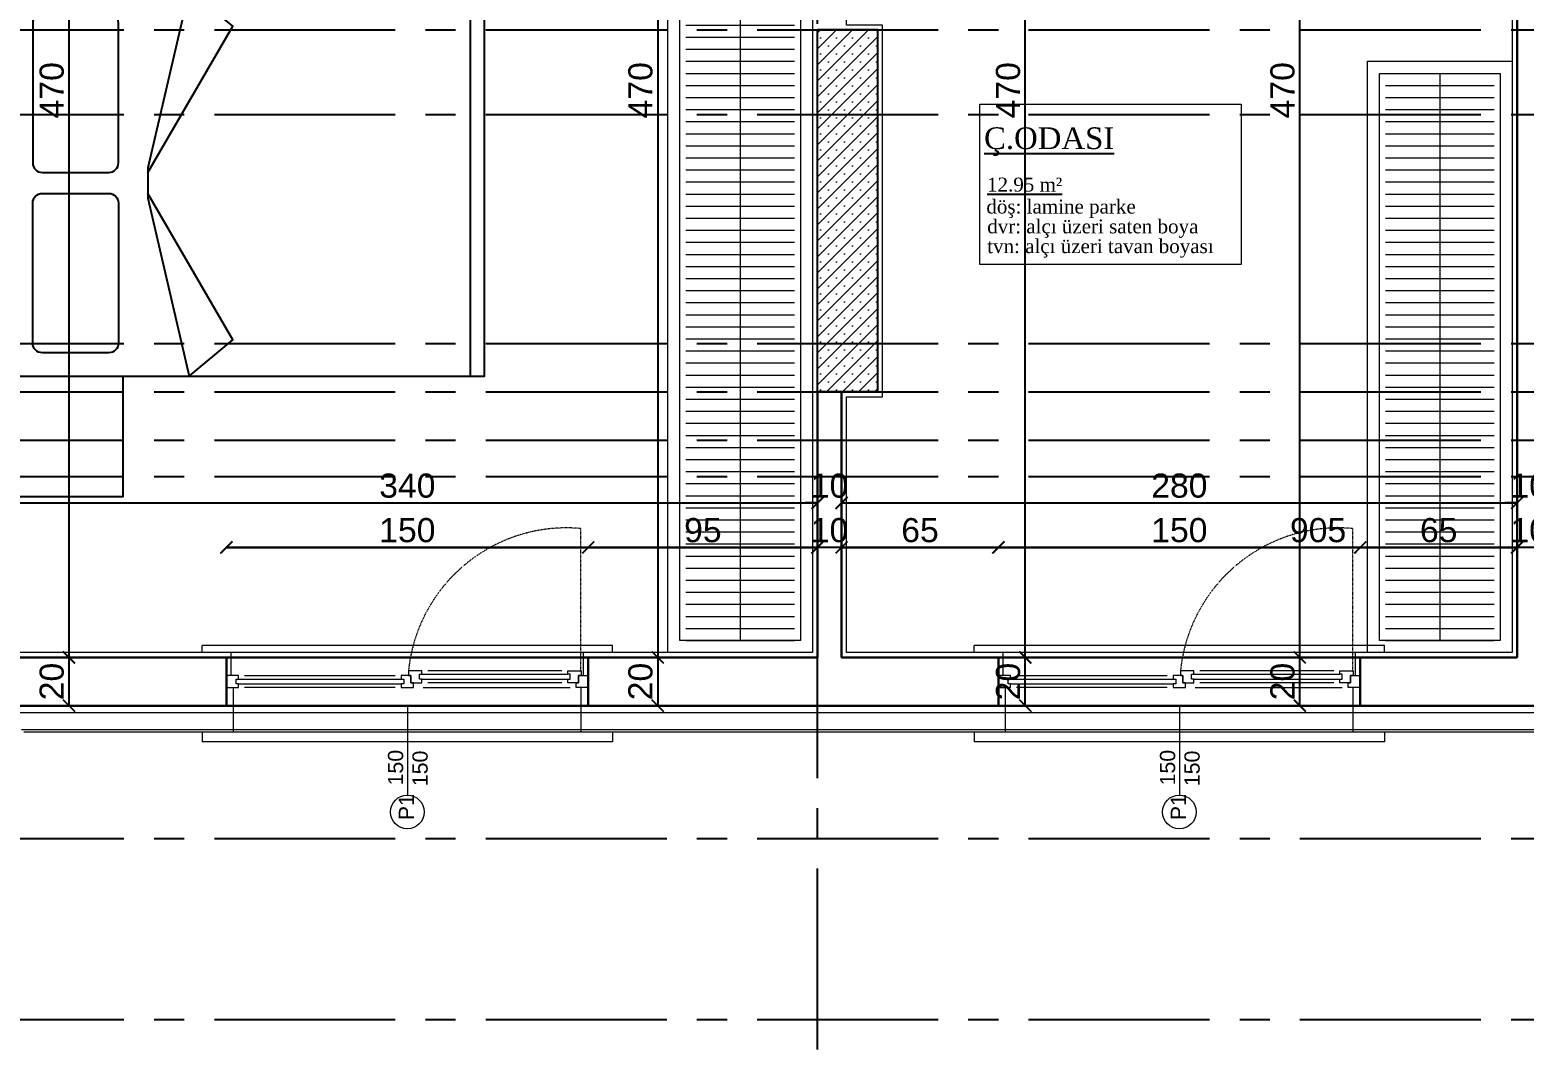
# Model space of a CAD drawing. Header units: millimetres. Extents: x 2778 to 13672, y 1832 to 5175.
# Drawn here: x 10130 to 10749, y 2479 to 2900 of the extents above; entities that cross this region are included whole.
import ezdxf

# ---------------------------------------------------------------- set-up
doc = ezdxf.new("R2010")
doc.units = ezdxf.units.MM
for name, pattern in [('CENTER2', [112.5, 75, -12.5, 12.5, -12.5]), ('DASHDOT2', [12.7, 6.35, -3.175, 0, -3.175]), ('DOTX2', [0.5, 0, -0.5])]:
    doc.linetypes.add(name, pattern=pattern)
for name, color, linetype in [('7-DCR-FRN', 8, 'Continuous'), ('İÇÖLÇÜ', 7, 'Continuous'), ('Panel', 7, 'Continuous'), ('Yazi', 7, 'Continuous')]:
    doc.layers.add(name, color=color, linetype=linetype)
for name, color, linetype, lineweight in [('aks', 251, 'DASHDOT2', 35), ('duvar', 232, 'Continuous', 30), ('görünüş', 201, 'Continuous', 18), ('ince', 37, 'Continuous', 0), ('iz', 1, 'DOTX2', 20), ('pencere', 4, 'Continuous', 18), ('sıva dış', 30, 'Continuous', 9), ('sıva iç', 21, 'Continuous', 0), ('yalıtım', 107, 'Continuous', 0), ('yazı', 11, 'Continuous', 20), ('ÖLÇÜ İÇ', 7, 'Continuous', 9)]:
    doc.layers.add(name, color=color, linetype=linetype, lineweight=lineweight)
doc.styles.get("Standard").update_dxf_attribs({"font": 'arial.ttf'})
doc.styles.add('Times roman', font='times.ttf')
doc.dimstyles.new('zulay iç ölçü', dxfattribs={"dimtxt": 10, "dimasz": 5, "dimexe": 0.18, "dimexo": 0, "dimgap": 2, "dimtad": 3, "dimdec": 0, "dimzin": 0, "dimdsep": 46, "dimtxsty": 'Standard', "dimblk": 'ARCHTICK', "dimcen": 0.09, "dimse1": 1, "dimse2": 1, "dimadec": 0, "dimazin": 0, "dimtfac": 1, "dimtdec": 0, "dimtix": 1, "dimtofl": 0, "dimtmove": 0, "dimatfit": 3, "dimldrblk": 'ARCHTICK', "dimfxl": 1, "dimtolj": 1, "dimtzin": 0, "dimarcsym": 0})

# ---------------------------------------------------------------- blocks, each defined once
blk = doc.blocks.new('IDE242Entity388')
at = {"layer": 'Panel', "linetype": 'Continuous', "lineweight": 5}
h = blk.add_hatch(dxfattribs=at)
h.set_pattern_fill('SACNCR', color=163, scale=50, style=0)
h.set_pattern_definition([(45, (0, 0), (-3.314563, 3.314563), []), (45, (3.3146, 0), (-3.314563, 3.314563), [0, -4.6875])])
h.paths.add_polyline_path([(1800, 260), (1800, 410), (1825, 410), (1825, 260)])
blk = doc.blocks.new('IDE242Entity389')
at = {"layer": 'Panel', "color": 164, "linetype": 'Continuous', "lineweight": -3}
blk.add_lwpolyline([(1825, 260), (1800, 260)], dxfattribs=at)
blk = doc.blocks.new('IDE242Entity390')
at = {"layer": 'Panel', "color": 164, "linetype": 'Continuous', "lineweight": -3}
blk.add_lwpolyline([(1825, 260), (1825, 410)], dxfattribs=at)
blk = doc.blocks.new('IDE242Entity391')
at = {"layer": 'Panel', "color": 164, "linetype": 'Continuous', "lineweight": -3}
blk.add_lwpolyline([(1825, 410), (1800, 410)], dxfattribs=at)
blk = doc.blocks.new('IDE242Entity392')
at = {"layer": 'Panel', "color": 164, "linetype": 'Continuous', "lineweight": -3}
blk.add_lwpolyline([(1800, 260), (1800, 410)], dxfattribs=at)
blk = doc.blocks.new('G')
at = {"layer": 'duvar'}
for p, q in [((1059585.28, -406613.31), (1059605.28, -406613.31)), ((1059585.28, -406763.31), (1059605.28, -406763.31))]:
    blk.add_line(p, q, dxfattribs=at)
at = {"layer": 'görünüş'}
for p, q in [((1059574.08, -406603.31), (1059570.28, -406603.31)), ((1059570.28, -406773.31), (1059570.28, -406603.31)), ((1059607.28, -406603.31), (1059610.28, -406603.31)), ((1059610.28, -406773.31), (1059610.28, -406603.31)), ((1059574.08, -406773.31), (1059570.28, -406773.31)), ((1059607.28, -406773.31), (1059610.28, -406773.31))]:
    blk.add_line(p, q, dxfattribs=at)
at = {"layer": 'ince'}
for p, q in [((1059592.78, -406683.31), (1059592.78, -406620.81)), ((1059597.78, -406620.81), (1059597.78, -406683.31)), ((1059592.78, -406694.81), (1059592.78, -406755.81)), ((1059594.78, -406752.31), (1059594.78, -406696.8)), ((1059599.78, -406752.31), (1059599.78, -406696.8))]:
    blk.add_line(p, q, dxfattribs=at)
for points in [[(1059594.28, -406618.31), (1059594.28, -406685.81)], [(1059596.28, -406618.31), (1059596.28, -406685.81)], [(1059596.28, -406694.3), (1059596.28, -406754.81)], [(1059598.28, -406694.3), (1059598.28, -406754.81)]]:
    blk.add_lwpolyline(points, dxfattribs=at)
at = {"layer": 'iz', "ltscale": 0.1}
for p, q in [((1059585.28, -406763.31), (1059585.28, -406613.31)), ((1059605.28, -406613.31), (1059605.28, -406763.31)), ((1059599.81, -406760.28), (1059658.67, -406760.28))]:
    blk.add_line(p, q, dxfattribs=at)
blk.add_arc((1059593.1, -406754.3), 65.84, 354.78958, 84.17695, dxfattribs=at)
at = {"layer": 'pencere'}
for points in [[(1059592.78, -406613.31), (1059592.78, -406618.31), (1059592.78, -406618.31), (1059594.28, -406618.31), (1059594.28, -406617.31), (1059596.28, -406617.31), (1059596.28, -406618.31), (1059597.78, -406618.31), (1059597.78, -406618.31), (1059597.78, -406613.31)], [(1059596.28, -406685.81), (1059596.28, -406686.81), (1059594.28, -406686.81), (1059594.28, -406685.81), (1059592.78, -406685.81), (1059592.78, -406690.81), (1059594.78, -406690.81), (1059594.78, -406689.81), (1059597.78, -406689.81), (1059597.78, -406685.81), (1059596.28, -406685.81)], [(1059592.78, -406763.31), (1059592.78, -406758.31), (1059594.78, -406758.31), (1059594.78, -406759.31), (1059597.78, -406759.31), (1059597.78, -406763.31)]]:
    blk.add_lwpolyline(points, dxfattribs=at)
for points in [[(1059597.78, -406688.81), (1059597.78, -406689.81), (1059594.78, -406689.81), (1059594.78, -406694.3), (1059596.28, -406694.3), (1059596.28, -406693.3), (1059598.28, -406693.3), (1059598.28, -406694.3), (1059599.78, -406694.3), (1059599.78, -406688.81)], [(1059597.78, -406760.31), (1059597.78, -406759.31), (1059594.78, -406759.31), (1059594.78, -406754.81), (1059596.28, -406754.81), (1059596.28, -406755.81), (1059598.28, -406755.81), (1059598.28, -406754.81), (1059599.78, -406754.81), (1059599.78, -406760.31)]]:
    blk.add_lwpolyline(points, close=True, dxfattribs=at)
at = {"layer": 'sıva dış'}
for p, q in [((1059574.28, -406616.31), (1059592.78, -406616.31)), ((1059574.28, -406760.31), (1059592.78, -406760.31))]:
    blk.add_line(p, q, dxfattribs=at)
at = {"layer": 'sıva iç'}
for p, q in [((1059597.78, -406615.31), (1059607.28, -406615.31)), ((1059597.78, -406761.31), (1059607.28, -406761.31))]:
    blk.add_line(p, q, dxfattribs=at)
at = {"layer": 'yazı'}
blk.add_line((1059585.28, -406688.31), (1059548.23, -406688.31), dxfattribs=at)
blk.add_circle((1059541.23, -406688.31), 7, dxfattribs=at)
for s, p in [('150', (1059552.23, -406686.57)), ('P1', (1059537.82, -406691.08)), ('150', (1059551.91, -406696.73))]:
    blk.add_text(s, height=6.328, dxfattribs=at).set_placement(p)
blk = doc.blocks.new('*U316')
at = {"layer": '7-DCR-FRN', "lineweight": 9}
blk.add_line((240, 30), (5, 30), dxfattribs=at)
for points in [[(245, 60), (245, 0), (0, 0), (0, 60)], [(240, 55), (240, 5), (5, 5), (5, 55)]]:
    blk.add_lwpolyline(points, close=True, dxfattribs=at)
for points in [[(5, 52.5), (5, 7.5)], [(5, 52.5), (5, 7.5)], [(5, 52.5), (5, 7.5)], [(10, 52.5), (10, 7.5)], [(10, 52.5), (10, 7.5)], [(15, 52.5), (15, 7.5)], [(15, 52.5), (15, 7.5)], [(20, 52.5), (20, 7.5)], [(20, 52.5), (20, 7.5)], [(25, 52.5), (25, 7.5)], [(25, 52.5), (25, 7.5)], [(30, 52.5), (30, 7.5)], [(30, 52.5), (30, 7.5)], [(35, 52.5), (35, 7.5)], [(35, 52.5), (35, 7.5)], [(40, 52.5), (40, 7.5)], [(40, 52.5), (40, 7.5)], [(45, 52.5), (45, 7.5)], [(45, 52.5), (45, 7.5)], [(50, 52.5), (50, 7.5)], [(50, 52.5), (50, 7.5)], [(55, 52.5), (55, 7.5)], [(60, 52.5), (60, 7.5)], [(65, 52.5), (65, 7.5)], [(70, 52.5), (70, 7.5)], [(75, 52.5), (75, 7.5)], [(80, 52.5), (80, 7.5)], [(85, 52.5), (85, 7.5)], [(90, 52.5), (90, 7.5)], [(95, 52.5), (95, 7.5)], [(100, 52.5), (100, 7.5)], [(105, 52.5), (105, 7.5)], [(110, 52.5), (110, 7.5)], [(115, 52.5), (115, 7.5)], [(120, 52.5), (120, 7.5)], [(125, 52.5), (125, 7.5)], [(130, 52.5), (130, 7.5)], [(135, 52.5), (135, 7.5)], [(140, 52.5), (140, 7.5)], [(145, 52.5), (145, 7.5)], [(150, 52.5), (150, 7.5)], [(155, 52.5), (155, 7.5)], [(160, 52.5), (160, 7.5)], [(165, 52.5), (165, 7.5)], [(170, 52.5), (170, 7.5)], [(175, 52.5), (175, 7.5)], [(180, 52.5), (180, 7.5)], [(185, 52.5), (185, 7.5)], [(190, 52.5), (190, 7.5)], [(195, 52.5), (195, 7.5)], [(200, 52.5), (200, 7.5)], [(205, 52.5), (205, 7.5)], [(210, 52.5), (210, 7.5)], [(215, 52.5), (215, 7.5)], [(220, 52.5), (220, 7.5)], [(225, 52.5), (225, 7.5)], [(230, 52.5), (230, 7.5)], [(235, 52.5), (235, 7.5)], [(240, 52.5), (240, 7.5)], [(245, 52.5), (245, 7.5)]]:
    blk.add_lwpolyline(points, dxfattribs=at)
blk = doc.blocks.new('*U31')
at = {"layer": '7-DCR-FRN'}
for points in [[(-80, 100), (-130, 100), (-130, 50), (-80, 50)], [(80, 100), (80, 94), (-80, 94), (-80, 100)], [(-80, 100), (80, 100), (80, -100), (-80, -100)], [(-80, 100), (80, 100), (80, -100), (-80, -100)], [(130, 100), (80, 100), (80, 50), (130, 50)], [(-80, -94), (80, -94), (80, -100), (-80, -100)]]:
    blk.add_lwpolyline(points, close=True, dxfattribs=at)
for points in [[(-70.38, 83.3, -0.414214), (-66.38, 87.3), (-8.34, 87.3, -0.414214), (-4.34, 83.3), (-4.34, 55.74, -0.414214), (-8.34, 51.74), (-66.38, 51.74, -0.414214), (-70.38, 55.74)], [(70.38, 83.3, 0.414214), (66.38, 87.3), (8.34, 87.3, 0.414214), (4.34, 83.3), (4.34, 55.74, 0.414214), (8.34, 51.74), (66.38, 51.74, 0.414214), (70.38, 55.74)]]:
    blk.add_lwpolyline(points, format="xyb", close=True, dxfattribs=at)
blk.add_lwpolyline([(-4.31, 39.62), (-65, 4.38), (-80, 22.38), (-6.26, 39.62), (6.26, 39.62), (80, 22.38), (65, 4.38), (4.31, 39.62)], dxfattribs=at)
blk = doc.blocks.new('*U323')
at = {"layer": '7-DCR-FRN', "lineweight": 9}
blk.add_line((340, 30), (5, 30), dxfattribs=at)
for points in [[(345, 60), (345, 0), (0, 0), (0, 60)], [(340, 55), (340, 5), (5, 5), (5, 55)]]:
    blk.add_lwpolyline(points, close=True, dxfattribs=at)
for points in [[(5, 52.5), (5, 7.5)], [(5, 52.5), (5, 7.5)], [(5, 52.5), (5, 7.5)], [(10, 52.5), (10, 7.5)], [(10, 52.5), (10, 7.5)], [(15, 52.5), (15, 7.5)], [(15, 52.5), (15, 7.5)], [(20, 52.5), (20, 7.5)], [(20, 52.5), (20, 7.5)], [(25, 52.5), (25, 7.5)], [(25, 52.5), (25, 7.5)], [(30, 52.5), (30, 7.5)], [(30, 52.5), (30, 7.5)], [(35, 52.5), (35, 7.5)], [(35, 52.5), (35, 7.5)], [(40, 52.5), (40, 7.5)], [(40, 52.5), (40, 7.5)], [(45, 52.5), (45, 7.5)], [(45, 52.5), (45, 7.5)], [(50, 52.5), (50, 7.5)], [(50, 52.5), (50, 7.5)], [(55, 52.5), (55, 7.5)], [(60, 52.5), (60, 7.5)], [(65, 52.5), (65, 7.5)], [(70, 52.5), (70, 7.5)], [(75, 52.5), (75, 7.5)], [(80, 52.5), (80, 7.5)], [(85, 52.5), (85, 7.5)], [(90, 52.5), (90, 7.5)], [(95, 52.5), (95, 7.5)], [(100, 52.5), (100, 7.5)], [(105, 52.5), (105, 7.5)], [(110, 52.5), (110, 7.5)], [(115, 52.5), (115, 7.5)], [(120, 52.5), (120, 7.5)], [(125, 52.5), (125, 7.5)], [(130, 52.5), (130, 7.5)], [(135, 52.5), (135, 7.5)], [(140, 52.5), (140, 7.5)], [(145, 52.5), (145, 7.5)], [(150, 52.5), (150, 7.5)], [(155, 52.5), (155, 7.5)], [(160, 52.5), (160, 7.5)], [(165, 52.5), (165, 7.5)], [(170, 52.5), (170, 7.5)], [(175, 52.5), (175, 7.5)], [(180, 52.5), (180, 7.5)], [(185, 52.5), (185, 7.5)], [(190, 52.5), (190, 7.5)], [(195, 52.5), (195, 7.5)], [(200, 52.5), (200, 7.5)], [(205, 52.5), (205, 7.5)], [(210, 52.5), (210, 7.5)], [(215, 52.5), (215, 7.5)], [(220, 52.5), (220, 7.5)], [(225, 52.5), (225, 7.5)], [(230, 52.5), (230, 7.5)], [(235, 52.5), (235, 7.5)], [(240, 52.5), (240, 7.5)], [(245, 52.5), (245, 7.5)], [(250, 52.5), (250, 7.5)], [(255, 52.5), (255, 7.5)], [(260, 52.5), (260, 7.5)], [(265, 52.5), (265, 7.5)], [(270, 52.5), (270, 7.5)], [(275, 52.5), (275, 7.5)], [(280, 52.5), (280, 7.5)], [(285, 52.5), (285, 7.5)], [(290, 52.5), (290, 7.5)], [(295, 52.5), (295, 7.5)], [(300, 52.5), (300, 7.5)], [(305, 52.5), (305, 7.5)], [(310, 52.5), (310, 7.5)], [(315, 52.5), (315, 7.5)], [(320, 52.5), (320, 7.5)], [(325, 52.5), (325, 7.5)], [(330, 52.5), (330, 7.5)], [(335, 52.5), (335, 7.5)], [(340, 52.5), (340, 7.5)], [(345, 52.5), (345, 7.5)]]:
    blk.add_lwpolyline(points, dxfattribs=at)
blk = doc.blocks.new('_ArchTick')
at = {"color": 0, "linetype": 'ByBlock', "const_width": 0.15}
blk.add_lwpolyline([(-0.5, -0.5), (0.5, 0.5)], dxfattribs=at)
blk = doc.blocks.new('*D3324')
at = {"layer": 'Defpoints', "color": 0, "transparency": 16777216}
for p in [(11116.17, 2693.01), (10211.17, 2685.8), (10211.17, 2640.23)]:
    blk.add_point(p, dxfattribs=at)
at = {"layer": 'ÖLÇÜ İÇ', "color": 0, "lineweight": -2, "transparency": 16777216}
blk.add_line((11116.17, 2685.8), (10211.17, 2685.8), dxfattribs=at)
at = {"layer": 'ÖLÇÜ İÇ', "color": 0, "lineweight": -2, "transparency": 16777216, "xscale": 5, "yscale": 5, "zscale": 5, "rotation": 180}
blk.add_blockref('_ArchTick', (10211.17, 2685.8), dxfattribs=at)
at = {"layer": 'ÖLÇÜ İÇ', "color": 0, "lineweight": -2, "transparency": 16777216, "xscale": 5, "yscale": 5, "zscale": 5}
blk.add_blockref('_ArchTick', (11116.17, 2685.8), dxfattribs=at)
at = {"layer": 'ÖLÇÜ İÇ', "color": 0, "transparency": 16777216, "insert": (10663.67, 2692.9), "char_height": 10, "attachment_point": 5}
blk.add_mtext('\\A1;905', dxfattribs=at)
blk = doc.blocks.new('*D3325')
at = {"layer": 'Defpoints', "color": 0, "transparency": 16777216}
for p in [(10361.17, 2685.8), (10211.17, 2640.23), (10361.17, 2640.23)]:
    blk.add_point(p, dxfattribs=at)
at = {"layer": 'ÖLÇÜ İÇ', "color": 0, "lineweight": -2, "transparency": 16777216}
blk.add_line((10211.17, 2685.8), (10361.17, 2685.8), dxfattribs=at)
at = {"layer": 'ÖLÇÜ İÇ', "color": 0, "lineweight": -2, "transparency": 16777216, "xscale": 5, "yscale": 5, "zscale": 5, "rotation": 180}
blk.add_blockref('_ArchTick', (10211.17, 2685.8), dxfattribs=at)
at = {"layer": 'ÖLÇÜ İÇ', "color": 0, "lineweight": -2, "transparency": 16777216, "xscale": 5, "yscale": 5, "zscale": 5}
blk.add_blockref('_ArchTick', (10361.17, 2685.8), dxfattribs=at)
at = {"layer": 'ÖLÇÜ İÇ', "color": 0, "transparency": 16777216, "insert": (10286.17, 2692.9), "char_height": 10, "attachment_point": 5}
blk.add_mtext('\\A1;150', dxfattribs=at)
blk = doc.blocks.new('*D3326')
at = {"layer": 'Defpoints', "color": 0, "transparency": 16777216}
for p in [(10456.17, 2685.8), (10456.17, 2685.8), (10361.17, 2640.23)]:
    blk.add_point(p, dxfattribs=at)
at = {"layer": 'ÖLÇÜ İÇ', "color": 0, "lineweight": -2, "transparency": 16777216}
blk.add_line((10361.17, 2685.8), (10456.17, 2685.8), dxfattribs=at)
at = {"layer": 'ÖLÇÜ İÇ', "color": 0, "lineweight": -2, "transparency": 16777216, "xscale": 5, "yscale": 5, "zscale": 5, "rotation": 180}
blk.add_blockref('_ArchTick', (10361.17, 2685.8), dxfattribs=at)
at = {"layer": 'ÖLÇÜ İÇ', "color": 0, "lineweight": -2, "transparency": 16777216, "xscale": 5, "yscale": 5, "zscale": 5}
blk.add_blockref('_ArchTick', (10456.17, 2685.8), dxfattribs=at)
at = {"layer": 'ÖLÇÜ İÇ', "color": 0, "transparency": 16777216, "insert": (10408.67, 2692.9), "char_height": 10, "attachment_point": 5}
blk.add_mtext('\\A1;95', dxfattribs=at)
blk = doc.blocks.new('*D3327')
at = {"layer": 'Defpoints', "color": 0, "transparency": 16777216}
for p in [(10456.17, 2685.8), (10466.17, 2685.8), (10466.17, 2685.8)]:
    blk.add_point(p, dxfattribs=at)
at = {"layer": 'ÖLÇÜ İÇ', "color": 0, "lineweight": -2, "transparency": 16777216}
for p, q in [((10456.17, 2685.8), (10451.17, 2685.8)), ((10466.17, 2685.8), (10471.17, 2685.8))]:
    blk.add_line(p, q, dxfattribs=at)
at = {"layer": 'ÖLÇÜ İÇ', "color": 0, "lineweight": -2, "transparency": 16777216, "xscale": 5, "yscale": 5, "zscale": 5}
blk.add_blockref('_ArchTick', (10456.17, 2685.8), dxfattribs=at)
at = {"layer": 'ÖLÇÜ İÇ', "color": 0, "lineweight": -2, "transparency": 16777216, "xscale": 5, "yscale": 5, "zscale": 5, "rotation": 180}
blk.add_blockref('_ArchTick', (10466.17, 2685.8), dxfattribs=at)
at = {"layer": 'ÖLÇÜ İÇ', "color": 0, "transparency": 16777216, "insert": (10461.17, 2692.9), "char_height": 10, "attachment_point": 5}
blk.add_mtext('\\A1;10', dxfattribs=at)
blk = doc.blocks.new('*D3328')
at = {"layer": 'Defpoints', "color": 0, "transparency": 16777216}
for p in [(10466.17, 2685.8), (10531.17, 2685.8), (10531.17, 2640.23)]:
    blk.add_point(p, dxfattribs=at)
at = {"layer": 'ÖLÇÜ İÇ', "color": 0, "lineweight": -2, "transparency": 16777216}
blk.add_line((10466.17, 2685.8), (10531.17, 2685.8), dxfattribs=at)
at = {"layer": 'ÖLÇÜ İÇ', "color": 0, "lineweight": -2, "transparency": 16777216, "xscale": 5, "yscale": 5, "zscale": 5, "rotation": 180}
blk.add_blockref('_ArchTick', (10466.17, 2685.8), dxfattribs=at)
at = {"layer": 'ÖLÇÜ İÇ', "color": 0, "lineweight": -2, "transparency": 16777216, "xscale": 5, "yscale": 5, "zscale": 5}
blk.add_blockref('_ArchTick', (10531.17, 2685.8), dxfattribs=at)
at = {"layer": 'ÖLÇÜ İÇ', "color": 0, "transparency": 16777216, "insert": (10498.67, 2692.9), "char_height": 10, "attachment_point": 5}
blk.add_mtext('\\A1;65', dxfattribs=at)
blk = doc.blocks.new('*D3329')
at = {"layer": 'Defpoints', "color": 0, "transparency": 16777216}
for p in [(10681.17, 2685.8), (10531.17, 2640.23), (10681.17, 2640.23)]:
    blk.add_point(p, dxfattribs=at)
at = {"layer": 'ÖLÇÜ İÇ', "color": 0, "lineweight": -2, "transparency": 16777216}
blk.add_line((10531.17, 2685.8), (10681.17, 2685.8), dxfattribs=at)
at = {"layer": 'ÖLÇÜ İÇ', "color": 0, "lineweight": -2, "transparency": 16777216, "xscale": 5, "yscale": 5, "zscale": 5, "rotation": 180}
blk.add_blockref('_ArchTick', (10531.17, 2685.8), dxfattribs=at)
at = {"layer": 'ÖLÇÜ İÇ', "color": 0, "lineweight": -2, "transparency": 16777216, "xscale": 5, "yscale": 5, "zscale": 5}
blk.add_blockref('_ArchTick', (10681.17, 2685.8), dxfattribs=at)
at = {"layer": 'ÖLÇÜ İÇ', "color": 0, "transparency": 16777216, "insert": (10606.17, 2692.9), "char_height": 10, "attachment_point": 5}
blk.add_mtext('\\A1;150', dxfattribs=at)
blk = doc.blocks.new('*D3330')
at = {"layer": 'Defpoints', "color": 0, "transparency": 16777216}
for p in [(10746.17, 2685.8), (10681.17, 2640.23), (10746.17, 2640.23)]:
    blk.add_point(p, dxfattribs=at)
at = {"layer": 'ÖLÇÜ İÇ', "color": 0, "lineweight": -2, "transparency": 16777216}
blk.add_line((10681.17, 2685.8), (10746.17, 2685.8), dxfattribs=at)
at = {"layer": 'ÖLÇÜ İÇ', "color": 0, "lineweight": -2, "transparency": 16777216, "xscale": 5, "yscale": 5, "zscale": 5, "rotation": 180}
blk.add_blockref('_ArchTick', (10681.17, 2685.8), dxfattribs=at)
at = {"layer": 'ÖLÇÜ İÇ', "color": 0, "lineweight": -2, "transparency": 16777216, "xscale": 5, "yscale": 5, "zscale": 5}
blk.add_blockref('_ArchTick', (10746.17, 2685.8), dxfattribs=at)
at = {"layer": 'ÖLÇÜ İÇ', "color": 0, "transparency": 16777216, "insert": (10713.67, 2692.9), "char_height": 10, "attachment_point": 5}
blk.add_mtext('\\A1;65', dxfattribs=at)
blk = doc.blocks.new('*D3331')
at = {"layer": 'Defpoints', "color": 0, "transparency": 16777216}
for p in [(10756.17, 2685.8), (10746.17, 2640.23), (10756.17, 2640.23)]:
    blk.add_point(p, dxfattribs=at)
at = {"layer": 'ÖLÇÜ İÇ', "color": 0, "lineweight": -2, "transparency": 16777216}
for p, q in [((10746.17, 2685.8), (10741.17, 2685.8)), ((10756.17, 2685.8), (10761.17, 2685.8))]:
    blk.add_line(p, q, dxfattribs=at)
at = {"layer": 'ÖLÇÜ İÇ', "color": 0, "lineweight": -2, "transparency": 16777216, "xscale": 5, "yscale": 5, "zscale": 5}
blk.add_blockref('_ArchTick', (10746.17, 2685.8), dxfattribs=at)
at = {"layer": 'ÖLÇÜ İÇ', "color": 0, "lineweight": -2, "transparency": 16777216, "xscale": 5, "yscale": 5, "zscale": 5, "rotation": 180}
blk.add_blockref('_ArchTick', (10756.17, 2685.8), dxfattribs=at)
at = {"layer": 'ÖLÇÜ İÇ', "color": 0, "transparency": 16777216, "insert": (10751.17, 2692.9), "char_height": 10, "attachment_point": 5}
blk.add_mtext('\\A1;10', dxfattribs=at)
blk = doc.blocks.new('*D3345')
at = {"layer": 'Defpoints', "color": 0, "transparency": 16777216}
for p in [(10116.17, 2705.43), (10456.17, 2704.24), (10456.17, 2704.24)]:
    blk.add_point(p, dxfattribs=at)
at = {"layer": 'ÖLÇÜ İÇ', "color": 0, "lineweight": -2, "transparency": 16777216}
blk.add_line((10116.17, 2704.24), (10456.17, 2704.24), dxfattribs=at)
at = {"layer": 'ÖLÇÜ İÇ', "color": 0, "lineweight": -2, "transparency": 16777216, "xscale": 5, "yscale": 5, "zscale": 5, "rotation": 180}
blk.add_blockref('_ArchTick', (10116.17, 2704.24), dxfattribs=at)
at = {"layer": 'ÖLÇÜ İÇ', "color": 0, "lineweight": -2, "transparency": 16777216, "xscale": 5, "yscale": 5, "zscale": 5}
blk.add_blockref('_ArchTick', (10456.17, 2704.24), dxfattribs=at)
at = {"layer": 'ÖLÇÜ İÇ', "color": 0, "transparency": 16777216, "insert": (10286.17, 2711.35), "char_height": 10, "attachment_point": 5}
blk.add_mtext('\\A1;340', dxfattribs=at)
blk = doc.blocks.new('*D3346')
at = {"layer": 'Defpoints', "color": 0, "transparency": 16777216}
for p in [(10456.17, 2704.24), (10466.17, 2704.24), (10466.17, 2704.24)]:
    blk.add_point(p, dxfattribs=at)
at = {"layer": 'ÖLÇÜ İÇ', "color": 0, "lineweight": -2, "transparency": 16777216}
for p, q in [((10456.17, 2704.24), (10451.17, 2704.24)), ((10466.17, 2704.24), (10471.17, 2704.24))]:
    blk.add_line(p, q, dxfattribs=at)
at = {"layer": 'ÖLÇÜ İÇ', "color": 0, "lineweight": -2, "transparency": 16777216, "xscale": 5, "yscale": 5, "zscale": 5}
blk.add_blockref('_ArchTick', (10456.17, 2704.24), dxfattribs=at)
at = {"layer": 'ÖLÇÜ İÇ', "color": 0, "lineweight": -2, "transparency": 16777216, "xscale": 5, "yscale": 5, "zscale": 5, "rotation": 180}
blk.add_blockref('_ArchTick', (10466.17, 2704.24), dxfattribs=at)
at = {"layer": 'ÖLÇÜ İÇ', "color": 0, "transparency": 16777216, "insert": (10461.17, 2711.35), "char_height": 10, "attachment_point": 5}
blk.add_mtext('\\A1;10', dxfattribs=at)
blk = doc.blocks.new('*D3347')
at = {"layer": 'Defpoints', "color": 0, "transparency": 16777216}
for p in [(10466.17, 2704.24), (10746.17, 2704.24), (10746.17, 2704.24)]:
    blk.add_point(p, dxfattribs=at)
at = {"layer": 'ÖLÇÜ İÇ', "color": 0, "lineweight": -2, "transparency": 16777216}
blk.add_line((10466.17, 2704.24), (10746.17, 2704.24), dxfattribs=at)
at = {"layer": 'ÖLÇÜ İÇ', "color": 0, "lineweight": -2, "transparency": 16777216, "xscale": 5, "yscale": 5, "zscale": 5, "rotation": 180}
blk.add_blockref('_ArchTick', (10466.17, 2704.24), dxfattribs=at)
at = {"layer": 'ÖLÇÜ İÇ', "color": 0, "lineweight": -2, "transparency": 16777216, "xscale": 5, "yscale": 5, "zscale": 5}
blk.add_blockref('_ArchTick', (10746.17, 2704.24), dxfattribs=at)
at = {"layer": 'ÖLÇÜ İÇ', "color": 0, "transparency": 16777216, "insert": (10606.17, 2711.35), "char_height": 10, "attachment_point": 5}
blk.add_mtext('\\A1;280', dxfattribs=at)
blk = doc.blocks.new('*D3348')
at = {"layer": 'Defpoints', "color": 0, "transparency": 16777216}
for p in [(10746.17, 2704.24), (10756.17, 2704.24), (10756.17, 2704.24)]:
    blk.add_point(p, dxfattribs=at)
at = {"layer": 'ÖLÇÜ İÇ', "color": 0, "lineweight": -2, "transparency": 16777216}
for p, q in [((10746.17, 2704.24), (10741.17, 2704.24)), ((10756.17, 2704.24), (10761.17, 2704.24))]:
    blk.add_line(p, q, dxfattribs=at)
at = {"layer": 'ÖLÇÜ İÇ', "color": 0, "lineweight": -2, "transparency": 16777216, "xscale": 5, "yscale": 5, "zscale": 5}
blk.add_blockref('_ArchTick', (10746.17, 2704.24), dxfattribs=at)
at = {"layer": 'ÖLÇÜ İÇ', "color": 0, "lineweight": -2, "transparency": 16777216, "xscale": 5, "yscale": 5, "zscale": 5, "rotation": 180}
blk.add_blockref('_ArchTick', (10756.17, 2704.24), dxfattribs=at)
at = {"layer": 'ÖLÇÜ İÇ', "color": 0, "transparency": 16777216, "insert": (10751.17, 2711.35), "char_height": 10, "attachment_point": 5}
blk.add_mtext('\\A1;10', dxfattribs=at)
blk = doc.blocks.new('*D3383')
at = {"layer": 'Defpoints', "color": 0, "transparency": 16777216}
for p in [(10145.91, 3110.23), (10145.91, 2640.23), (10145.91, 2640.23)]:
    blk.add_point(p, dxfattribs=at)
at = {"layer": 'ÖLÇÜ İÇ', "color": 0, "lineweight": -2, "transparency": 16777216}
blk.add_line((10145.91, 3110.23), (10145.91, 2640.23), dxfattribs=at)
at = {"layer": 'ÖLÇÜ İÇ', "color": 0, "lineweight": -2, "transparency": 16777216, "xscale": 5, "yscale": 5, "zscale": 5}
for p, rotation in [((10145.91, 3110.23), 90), ((10145.91, 2640.23), 270)]:
    blk.add_blockref('_ArchTick', p, dxfattribs=dict(at, rotation=rotation))
at = {"layer": 'ÖLÇÜ İÇ', "color": 0, "transparency": 16777216, "insert": (10138.81, 2875.23), "char_height": 10, "attachment_point": 5, "rotation": 90}
blk.add_mtext('\\A1;470', dxfattribs=at)
blk = doc.blocks.new('*D3384')
at = {"layer": 'Defpoints', "color": 0, "transparency": 16777216}
for p in [(10145.91, 2640.23), (10145.91, 2620.23), (10145.91, 2620.23)]:
    blk.add_point(p, dxfattribs=at)
at = {"layer": 'ÖLÇÜ İÇ', "color": 0, "lineweight": -2, "transparency": 16777216}
blk.add_line((10145.91, 2640.23), (10145.91, 2620.23), dxfattribs=at)
at = {"layer": 'ÖLÇÜ İÇ', "color": 0, "lineweight": -2, "transparency": 16777216, "xscale": 5, "yscale": 5, "zscale": 5}
for p, rotation in [((10145.91, 2640.23), 90), ((10145.91, 2620.23), 270)]:
    blk.add_blockref('_ArchTick', p, dxfattribs=dict(at, rotation=rotation))
at = {"layer": 'ÖLÇÜ İÇ', "color": 0, "transparency": 16777216, "insert": (10138.81, 2630.23), "char_height": 10, "attachment_point": 5, "rotation": 90}
blk.add_mtext('\\A1;20', dxfattribs=at)
blk = doc.blocks.new('*D3394')
at = {"layer": 'Defpoints', "color": 0, "transparency": 16777216}
for p in [(10389.94, 3110.23), (10389.94, 2640.23), (10389.94, 2640.23)]:
    blk.add_point(p, dxfattribs=at)
at = {"layer": 'ÖLÇÜ İÇ', "color": 0, "lineweight": -2, "transparency": 16777216}
blk.add_line((10389.94, 3110.23), (10389.94, 2640.23), dxfattribs=at)
at = {"layer": 'ÖLÇÜ İÇ', "color": 0, "lineweight": -2, "transparency": 16777216, "xscale": 5, "yscale": 5, "zscale": 5}
for p, rotation in [((10389.94, 3110.23), 90), ((10389.94, 2640.23), 270)]:
    blk.add_blockref('_ArchTick', p, dxfattribs=dict(at, rotation=rotation))
at = {"layer": 'ÖLÇÜ İÇ', "color": 0, "transparency": 16777216, "insert": (10382.83, 2875.23), "char_height": 10, "attachment_point": 5, "rotation": 90}
blk.add_mtext('\\A1;470', dxfattribs=at)
blk = doc.blocks.new('*D3395')
at = {"layer": 'Defpoints', "color": 0, "transparency": 16777216}
for p in [(10389.94, 2640.23), (10389.94, 2620.23), (10389.94, 2620.23)]:
    blk.add_point(p, dxfattribs=at)
at = {"layer": 'ÖLÇÜ İÇ', "color": 0, "lineweight": -2, "transparency": 16777216}
blk.add_line((10389.94, 2640.23), (10389.94, 2620.23), dxfattribs=at)
at = {"layer": 'ÖLÇÜ İÇ', "color": 0, "lineweight": -2, "transparency": 16777216, "xscale": 5, "yscale": 5, "zscale": 5}
for p, rotation in [((10389.94, 2640.23), 90), ((10389.94, 2620.23), 270)]:
    blk.add_blockref('_ArchTick', p, dxfattribs=dict(at, rotation=rotation))
at = {"layer": 'ÖLÇÜ İÇ', "color": 0, "transparency": 16777216, "insert": (10382.83, 2630.23), "char_height": 10, "attachment_point": 5, "rotation": 90}
blk.add_mtext('\\A1;20', dxfattribs=at)
blk = doc.blocks.new('*D3414')
at = {"layer": 'Defpoints', "color": 0, "transparency": 16777216}
for p in [(10656.08, 2640.23), (10656.54, 2640.23), (10656.54, 2620.23)]:
    blk.add_point(p, dxfattribs=at)
at = {"layer": 'ÖLÇÜ İÇ', "color": 0, "lineweight": -2, "transparency": 16777216}
blk.add_line((10656.08, 2620.23), (10656.08, 2640.23), dxfattribs=at)
at = {"layer": 'ÖLÇÜ İÇ', "color": 0, "lineweight": -2, "transparency": 16777216, "xscale": 5, "yscale": 5, "zscale": 5}
for p, rotation in [((10656.08, 2640.23), 90), ((10656.08, 2620.23), 270)]:
    blk.add_blockref('_ArchTick', p, dxfattribs=dict(at, rotation=rotation))
at = {"layer": 'ÖLÇÜ İÇ', "color": 0, "transparency": 16777216, "insert": (10648.97, 2630.23), "char_height": 10, "attachment_point": 5, "rotation": 90}
blk.add_mtext('\\A1;20', dxfattribs=at)
blk = doc.blocks.new('*D3415')
at = {"layer": 'Defpoints', "color": 0, "transparency": 16777216}
for p in [(10656.08, 3110.23), (10656.08, 3110.23), (10656.54, 2640.23)]:
    blk.add_point(p, dxfattribs=at)
at = {"layer": 'ÖLÇÜ İÇ', "color": 0, "lineweight": -2, "transparency": 16777216}
blk.add_line((10656.08, 2640.23), (10656.08, 3110.23), dxfattribs=at)
at = {"layer": 'ÖLÇÜ İÇ', "color": 0, "lineweight": -2, "transparency": 16777216, "xscale": 5, "yscale": 5, "zscale": 5}
for p, rotation in [((10656.08, 3110.23), 90), ((10656.08, 2640.23), 270)]:
    blk.add_blockref('_ArchTick', p, dxfattribs=dict(at, rotation=rotation))
at = {"layer": 'ÖLÇÜ İÇ', "color": 0, "transparency": 16777216, "insert": (10648.97, 2875.23), "char_height": 10, "attachment_point": 5, "rotation": 90}
blk.add_mtext('\\A1;470', dxfattribs=at)

msp = doc.modelspace()

# ---------------------------------------------------------------- linework, layer by layer
at = {"layer": 'aks', "color": 251, "linetype": 'CENTER2', "lineweight": -3}
for points in [[(10456.17, 2140.23), (10456.17, 5100.23)], [(8406.17, 2900.23), (13636.17, 2900.23)], [(8406.17, 2865.23), (13636.17, 2865.23)], [(8406.17, 2770.23), (13636.17, 2770.23)], [(8406.17, 2750.23), (13636.17, 2750.23)], [(8406.17, 2730.23), (13636.17, 2730.23)], [(8406.17, 2715.23), (13636.17, 2715.23)], [(8406.17, 2620.23), (13636.17, 2620.23)], [(8406.17, 2565.23), (13636.17, 2565.23)], [(8406.17, 2490.23), (13636.17, 2490.23)]]:
    msp.add_lwpolyline(points, dxfattribs=at)
at = {"layer": 'duvar', "lineweight": 30}
for points in [[(10746.17, 3110.23), (10746.17, 2640.23), (10466.17, 2640.23), (10466.17, 2750.23)], [(11116.17, 2750.23), (11116.17, 2620.23), (10116.17, 2620.23)], [(10456.17, 2750.23), (10456.17, 2640.23), (10116.17, 2640.23)]]:
    msp.add_lwpolyline(points, dxfattribs=at)
at = {"layer": 'İÇÖLÇÜ'}
for p, q in [((10542.31, 2640.23), (10542.31, 3110.23)), ((10542.31, 2620.23), (10542.31, 2640.23))]:
    msp.add_line(p, q, dxfattribs=at)
at = {"layer": 'sıva dış'}
msp.add_line((11119.17, 2617.23), (10119.17, 2617.23), dxfattribs=at)
at = {"layer": 'sıva iç'}
for points in [[(10118.17, 3108.23), (10454.17, 3108.23), (10454.17, 2642.23), (10118.17, 2642.23)], [(10468.17, 3108.23), (10744.17, 3108.23), (10744.17, 2642.23), (10468.17, 2642.23), (10468.17, 2748.23), (10483.17, 2748.23), (10483.17, 2902.23), (10468.17, 2902.23)]]:
    msp.add_lwpolyline(points, close=True, dxfattribs=at)
at = {"layer": 'yalıtım'}
for p, q in [((11126.17, 2610.23), (10126.17, 2610.23)), ((11127.17, 2609.23), (10127.17, 2609.23))]:
    msp.add_line(p, q, dxfattribs=at)
at = {"layer": 'yazı'}
msp.add_lwpolyline([(10523.5, 2802.99), (10523.5, 2869.42), (10631.73, 2869.42), (10631.73, 2802.99)], close=True, dxfattribs=at)

# ---------------------------------------------------------------- block references
at = {"rotation": 90}
for name, p in [('*U323', (10454.17, 2642.23)), ('*U316', (10744.17, 2642.23))]:
    msp.add_blockref(name, p, dxfattribs=at)
at = {"xscale": -1, "rotation": 90}
msp.add_blockref('*U31', (10218.17, 2836.82), dxfattribs=at)
at = {"layer": 'İÇÖLÇÜ', "xscale": 5, "yscale": 5, "zscale": 5}
for p, rotation in [((10542.31, 2640.23), 90), ((10542.31, 2640.23), 270), ((10542.31, 2620.23), 270)]:
    msp.add_blockref('_ArchTick', p, dxfattribs=dict(at, rotation=rotation))
at = {"layer": 'Panel'}
for name in ['IDE242Entity388', 'IDE242Entity391', 'IDE242Entity392', 'IDE242Entity390', 'IDE242Entity389']:
    msp.add_blockref(name, (8656.17, 2490.23), dxfattribs=at)
at = {"layer": 'ÖLÇÜ İÇ', "rotation": 90}
for p in [(-396402.14, -1056965.05), (-396082.14, -1056965.05)]:
    msp.add_blockref('G', p, dxfattribs=at)

# ---------------------------------------------------------------- texts
at = {"layer": 'İÇÖLÇÜ', "char_height": 10, "attachment_point": 5, "rotation": 90}
for s, insert in [('\\A1;470', (10535.2, 2875.23)), ('\\A1;20', (10535.2, 2630.23))]:
    msp.add_mtext(s, dxfattribs=dict(at, insert=insert))
at = {"layer": 'Yazi', "style": 'Times roman'}
for s, height, p in [('%%UÇ.ODASI', 8.996, (10525.2, 2850.86)), ('%%U12.95 m²', 5.7665, (10526.45, 2833.26))]:
    msp.add_text(s, height=height, dxfattribs=at).set_placement(p)
at = {"layer": 'yazı', "style": 'Times roman'}
for s, p in [('döş: lamine parke', (10526.18, 2824.15)), ('dvr: alçı üzeri saten boya', (10526.52, 2815.94)), ('tvn: alçı üzeri tavan boyası', (10526.52, 2807.74))]:
    msp.add_text(s, height=5.7665, dxfattribs=at).set_placement(p)

# ---------------------------------------------------------------- dimensions: what is measured, and where the dimension line sits
at = {"layer": 'ÖLÇÜ İÇ'}
for base, p1, p2, picture, middle in [((10145.91, 2640.23), (10145.91, 3110.23), (10145.91, 2640.23), '*D3383', (10138.81, 2875.23)), ((10389.94, 2640.23), (10389.94, 3110.23), (10389.94, 2640.23), '*D3394', (10382.83, 2875.23)), ((10656.08, 3110.23), (10656.54, 2640.23), (10656.08, 3110.23), '*D3415', (10648.97, 2875.23)), ((10145.91, 2620.23), (10145.91, 2640.23), (10145.91, 2620.23), '*D3384', (10138.81, 2630.23)), ((10389.94, 2620.23), (10389.94, 2640.23), (10389.94, 2620.23), '*D3395', (10382.83, 2630.23))]:
    dim = msp.add_linear_dim(base=base, p1=p1, p2=p2, angle=270, dimstyle='zulay iç ölçü', override={"dimtmove": 1}, dxfattribs=at)
    dim.commit()
    dim.dimension.update_dxf_attribs({"geometry": picture, "text_midpoint": middle})
for base, p1, p2, picture, middle in [((10456.17, 2704.24), (10116.17, 2705.43), (10456.17, 2704.24), '*D3345', (10286.17, 2711.35)), ((10466.17, 2704.24), (10456.17, 2704.24), (10466.17, 2704.24), '*D3346', (10461.17, 2711.35)), ((10746.17, 2704.24), (10466.17, 2704.24), (10746.17, 2704.24), '*D3347', (10606.17, 2711.35)), ((10756.17, 2704.24), (10746.17, 2704.24), (10756.17, 2704.24), '*D3348', (10751.17, 2711.35)), ((10211.17, 2685.8), (11116.17, 2693.01), (10211.17, 2640.23), '*D3324', (10663.67, 2692.9)), ((10361.17, 2685.8), (10211.17, 2640.23), (10361.17, 2640.23), '*D3325', (10286.17, 2692.9)), ((10456.17, 2685.8), (10361.17, 2640.23), (10456.17, 2685.8), '*D3326', (10408.67, 2692.9)), ((10466.17, 2685.8), (10456.17, 2685.8), (10466.17, 2685.8), '*D3327', (10461.17, 2692.9)), ((10531.17, 2685.8), (10466.17, 2685.8), (10531.17, 2640.23), '*D3328', (10498.67, 2692.9)), ((10681.17, 2685.8), (10531.17, 2640.23), (10681.17, 2640.23), '*D3329', (10606.17, 2692.9)), ((10746.17, 2685.8), (10681.17, 2640.23), (10746.17, 2640.23), '*D3330', (10713.67, 2692.9)), ((10756.17, 2685.8), (10746.17, 2640.23), (10756.17, 2640.23), '*D3331', (10751.17, 2692.9))]:
    dim = msp.add_linear_dim(base=base, p1=p1, p2=p2, dimstyle='zulay iç ölçü', override={"dimtmove": 1}, dxfattribs=at)
    dim.commit()
    dim.dimension.update_dxf_attribs({"geometry": picture, "text_midpoint": middle})
dim = msp.add_linear_dim(base=(10656.08, 2640.23), p1=(10656.54, 2620.23), p2=(10656.54, 2640.23), angle=270, dimstyle='zulay iç ölçü', dxfattribs=at)
dim.commit()
dim.dimension.update_dxf_attribs({"geometry": '*D3414', "text_midpoint": (10648.97, 2630.23)})

doc.saveas('drawing.dxf')
